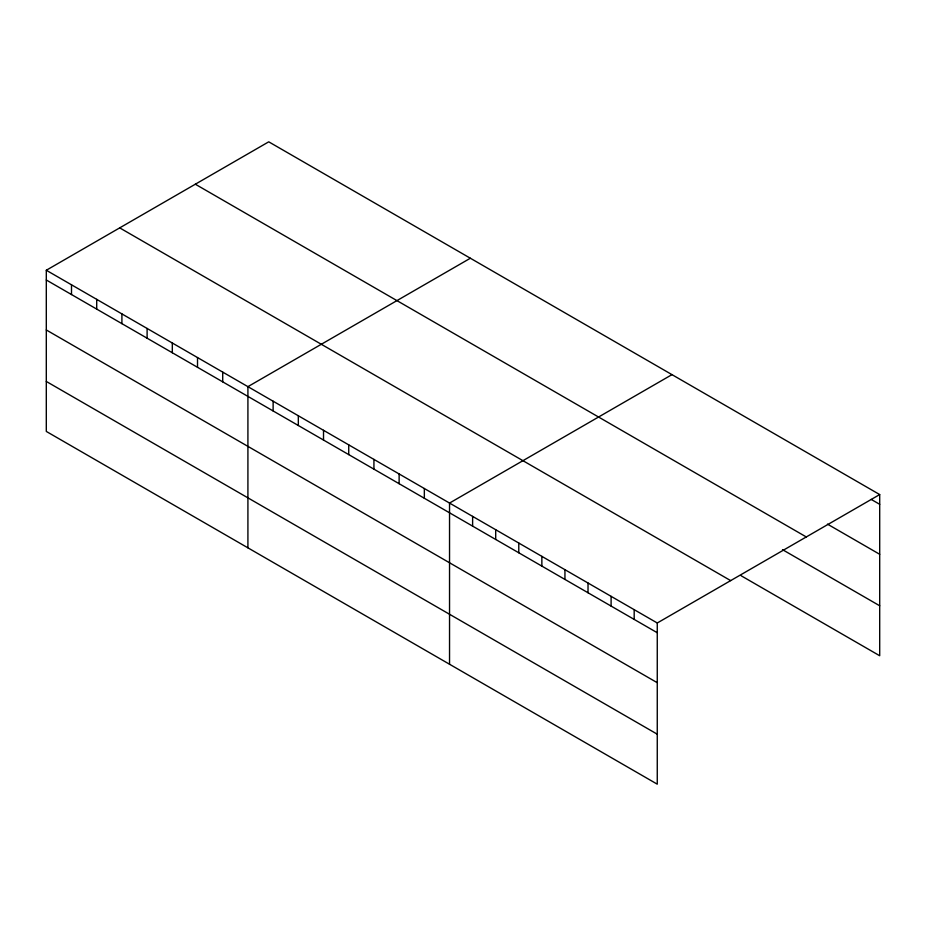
<?xml version="1.0" encoding="UTF-8"?>
<svg xmlns="http://www.w3.org/2000/svg" width="926" height="926" viewBox="0 0 926 926"><rect width="100%" height="100%" fill="white"/><g stroke="black" fill="none" stroke-linecap="round" stroke-linejoin="round"><path stroke-width="1.39" d="M657.263 682.705L657.263 622.99L46.3 270.253L46.3 431.435L657.263 784.172L657.263 682.705L46.3 329.969M741.217 575.798L879.7 655.747L879.7 494.565L268.737 141.828L46.3 270.253M470.35 258.238L247.913 386.651L247.913 547.833M671.975 374.636L449.538 503.061L449.538 664.243M657.263 622.99L879.7 494.565M871.192 499.403L879.7 504.311M827.462 524.128L879.7 554.292M195.328 184.216L806.291 536.953M782.516 549.662L879.7 605.778M119.709 227.877L730.672 580.614M46.3 279.999L657.263 632.736M46.3 381.454L657.263 734.191M634.183 609.667L634.183 619.413M611.102 596.344L611.102 606.09M588.022 583.01L588.022 592.756M564.941 569.687L564.941 579.433M541.86 556.364L541.86 566.11M518.78 543.041L518.78 552.787M495.699 529.707L495.699 539.453M472.619 516.384L472.619 526.13M424.34 488.511L424.34 498.257M399.129 473.962L399.129 483.708M373.93 459.412L373.93 469.158M348.732 444.862L348.732 454.608M323.521 430.312L323.521 440.058M298.322 415.762L298.322 425.509M273.124 401.201L273.124 410.947M222.715 372.102L222.715 381.848M197.516 357.552L197.516 367.298M172.317 343.002L172.317 352.748M147.107 328.452L147.107 338.198M121.908 313.902L121.908 323.649M96.709 299.353L96.709 309.099M71.499 284.803L71.499 294.549"/></g></svg>
